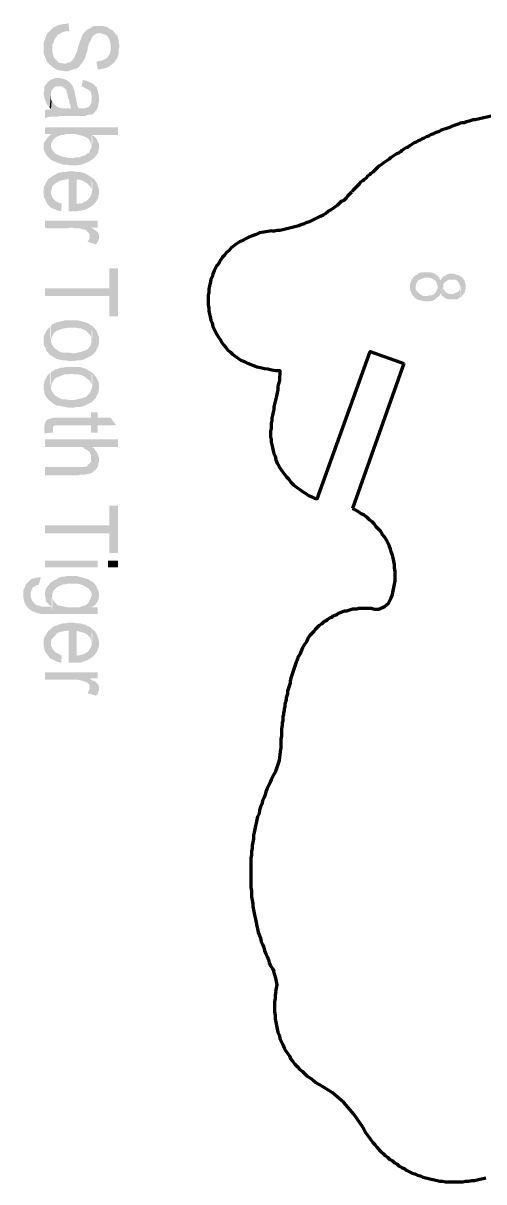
# Model space of a CAD drawing. Header units: inches. Extents: x -281 to 255, y -339 to 364.
# Drawn here: x -281.3 to -168, y 79 to 364.3 of the extents above; entities that cross this region are included whole.
import ezdxf

# ---------------------------------------------------------------- set-up
doc = ezdxf.new("R2010")
doc.units = ezdxf.units.IN
doc.layers.add('H', color=7, linetype='CONTINUOUS', lineweight=100)
doc.layers.add('P', color=250, linetype='CONTINUOUS', lineweight=100)

msp = doc.modelspace()

# ---------------------------------------------------------------- hatches: boundary and pattern name
at = {"layer": 'H', "linetype": 'CONTINUOUS'}
for points in [[(-257.67, 358.5), (-257.67, 358.83), (-257.83, 359.33), (-257.83, 360), (-258, 360.67), (-258.17, 361.17), (-258.5, 361.5), (-258.83, 362), (-259.17, 362.33), (-259.5, 362.67), (-260.17, 363), (-260.5, 363.33), (-261.17, 363.5), (-262, 363.67), (-262.83, 363.67), (-263.5, 363.67), (-264.33, 363.5), (-265, 363), (-265.67, 362.67), (-266.33, 362), (-266.83, 361.33), (-267, 360.83), (-267.17, 360.33), (-267.33, 360), (-267.5, 359.5), (-267.83, 358.5), (-268, 357.67), (-268.33, 356.83), (-268.67, 356), (-269.17, 355.33), (-269.83, 354.67), (-270.17, 354.67), (-271, 354.33), (-271.17, 354.33), (-272.67, 354.67), (-273, 355), (-273.33, 355.33), (-273.83, 356), (-274, 356.5), (-274.17, 357.5), (-274.17, 358), (-274.33, 362.83), (-274.67, 362.5), (-275, 362.17), (-275.33, 361.83), (-275.67, 361.33), (-275.83, 360.83), (-276, 360.33), (-276.17, 359.83), (-276.33, 359.33), (-276.33, 358.67), (-276.33, 358.17), (-276.33, 357.67), (-276.33, 357.17), (-276.17, 356.67), (-276, 356.17), (-275.83, 355.67), (-275.67, 355.17), (-275.33, 354.67), (-275, 354.33), (-274.67, 354), (-274.33, 353.67), (-273.83, 353.33), (-273.33, 353), (-272.83, 352.83), (-272.33, 352.67), (-271.83, 352.67), (-271.17, 352.5), (-270.67, 352.5), (-270.17, 352.5), (-269.83, 352.67), (-269.33, 352.83), (-268.83, 353), (-268.17, 353.17), (-267.67, 353.5), (-267.33, 354), (-267, 354.33), (-266.67, 354.83), (-266.5, 355.17), (-266.17, 355.67), (-266, 356.17), (-265.83, 356.67), (-265.67, 357.17), (-265.5, 357.67), (-265.5, 358.17), (-265.33, 358.67), (-265.17, 359.17), (-265, 359.67), (-264.67, 360.17), (-264.5, 360.67), (-264.33, 361), (-264, 361.33), (-263.5, 361.67), (-263.17, 361.83), (-262.67, 361.83), (-262.17, 361.83), (-261.67, 361.67), (-261.17, 361.5), (-260.83, 361.33), (-260.5, 361), (-260.33, 360.67), (-260.17, 360.33), (-260, 360), (-259.83, 359), (-259.83, 358.5), (-259.5, 354.17), (-259.17, 354.5), (-258.83, 354.83), (-258.5, 355.33), (-258.17, 355.83), (-258, 356.33), (-257.83, 356.83), (-257.83, 357.33), (-257.83, 358)], [(-270, 362.33), (-270.17, 364.33), (-270.83, 364.17), (-271.5, 364.17), (-272, 364), (-272.33, 364), (-272.83, 363.83), (-273.33, 363.5), (-273.83, 363.33), (-274.33, 362.83), (-274.17, 358), (-274.17, 359), (-273.83, 359.67), (-273.67, 360.33), (-273.17, 361), (-272.83, 361.5), (-272.17, 361.83), (-271.5, 362.17), (-271, 362.33), (-270.67, 362.33)], [(-259.5, 354.17), (-259.83, 358.5), (-259.83, 357.67), (-260, 356.83), (-260.33, 356.33), (-260.67, 355.83), (-261.17, 355.5), (-261.83, 355.17), (-262.5, 355), (-263.33, 354.83), (-263, 353), (-262.67, 353), (-262.33, 353), (-261.83, 353.17), (-261.5, 353.17), (-261, 353.33), (-260.5, 353.5), (-260.17, 353.67), (-260, 353.83)], [(-269.5, 349.33), (-270, 349.83), (-270.67, 350.33), (-271.5, 350.67), (-272.33, 350.83), (-273.17, 350.83), (-273.83, 350.67), (-274.67, 350.33), (-275.33, 349.83), (-275.33, 349.67), (-275.67, 349.33), (-276.17, 348.67), (-276.17, 348.17), (-276.17, 347.67), (-276.33, 347), (-276.17, 346.33), (-276.17, 346), (-275.83, 345.17), (-275.5, 344.33), (-275.17, 344), (-274.83, 343.5), (-274.5, 346.67), (-274.5, 347), (-274.33, 347.83), (-273.83, 348.33), (-273.5, 348.67), (-272.5, 348.83), (-272.33, 348.83), (-271.5, 348.67), (-271.5, 348.5), (-271, 348.17), (-270.67, 347.83), (-270.67, 347.33), (-270.5, 347), (-270.33, 346.17), (-270.33, 346), (-270.17, 345.67), (-270, 345.33), (-270, 344.83), (-269.83, 344.33), (-269.67, 344), (-269.67, 343.67), (-269.5, 343.33)], [(-264.33, 341.83), (-264.5, 345.83), (-264.5, 345.17), (-264.67, 344.5), (-265, 344), (-265.33, 343.67), (-265.83, 343.5), (-266.33, 343.33), (-267, 343.33), (-267.67, 343.33), (-268, 344), (-268.17, 344.83), (-268.33, 345.67), (-268.5, 346.5), (-268.67, 347.33), (-268.83, 348), (-269.17, 348.83), (-269.5, 349.33), (-269.5, 343.33), (-270.33, 343.33), (-271, 343.33), (-271.67, 343.33), (-272.33, 343.5), (-272.83, 343.67), (-273.33, 344), (-273.83, 344.5), (-274, 344.83), (-274.33, 345.17), (-274.5, 343.17), (-274.5, 343), (-275.17, 343), (-275.67, 343), (-276, 342.83), (-276, 341), (-275.83, 341), (-275.33, 341.17), (-274.5, 341.33), (-273.5, 341.33), (-272.67, 341.33), (-272.17, 341.5), (-271.67, 341.5), (-271.17, 341.5), (-270.67, 341.5), (-270.17, 341.5), (-269.67, 341.5), (-269.17, 341.5), (-268.5, 341.5), (-268, 341.5), (-267.5, 341.5), (-267, 341.5), (-266.5, 341.5), (-266, 341.5), (-265.67, 341.67), (-264.83, 341.83)], [(-262.67, 345.67), (-262.67, 346.33), (-262.83, 346.83), (-263, 347.83), (-263.17, 348.17), (-263.33, 348.67), (-263.67, 348.83), (-263.67, 349), (-264.33, 349.5), (-265, 349.83), (-265.83, 350.17), (-266.67, 350.33), (-267, 348.67), (-266.67, 348.67), (-266.17, 348.33), (-265.67, 348.17), (-265.33, 348), (-264.67, 347.33), (-264.67, 347), (-264.5, 346.5), (-264.5, 345.83), (-264.33, 341.83), (-264, 342.17), (-263.67, 342.5), (-263.17, 343.17), (-262.83, 344), (-262.83, 344.5), (-262.67, 345)], [(-274.33, 345.17), (-274.5, 345.67), (-274.5, 346), (-274.5, 346.67), (-274.83, 343.5), (-274.5, 343.17)], [(-274.17, 335.17), (-274.5, 337), (-274.83, 336.67), (-275.17, 336.33), (-275.67, 335.67), (-276.17, 335), (-276.33, 334.5), (-276.33, 334), (-276.33, 333.5), (-276.17, 333), (-275.83, 332.17), (-275.33, 331.5), (-275, 331.17), (-274.5, 330.67), (-274.5, 334), (-274.5, 334.67)], [(-258, 336.83), (-258, 338.67), (-276, 338.67), (-276, 337), (-274.5, 337), (-274.17, 335.17), (-274, 335.67), (-273.67, 335.83), (-273.33, 336.17), (-272.83, 336.5), (-272.33, 336.67), (-271.83, 336.83), (-271.33, 336.83), (-270.83, 337), (-270.17, 337), (-269.5, 337), (-268.83, 337), (-268.33, 337), (-267.67, 336.83), (-267, 336.67), (-266.5, 336.5), (-266, 336.33), (-265.5, 336), (-265.17, 335.67), (-264.83, 335.17), (-264.67, 334.67), (-264.5, 334), (-264.5, 336.83)], [(-262.67, 334), (-262.67, 334.5), (-262.83, 334.83), (-263.17, 335.67), (-263.67, 336.33), (-264, 336.5), (-264.5, 336.83), (-264.33, 336), (-264.33, 335.33), (-264.33, 334.67), (-264.5, 334.17), (-264.5, 333.67), (-264.83, 333.17), (-265, 332.67), (-265.33, 332.33), (-265.67, 332.17), (-266, 331.83), (-266.5, 331.67), (-267, 331.5), (-267.5, 331.33), (-268.17, 331.33), (-268.83, 331.17), (-269.5, 331.17), (-270.33, 331.17), (-271, 331.33), (-271.83, 331.5), (-272.67, 331.83), (-273.33, 332.17), (-273.83, 332.67), (-274.33, 333.33), (-274.5, 334), (-274.5, 330.67), (-274.17, 330.5), (-273.83, 330.33), (-273.33, 330.17), (-273, 330), (-272.5, 329.83), (-272, 329.67), (-271.5, 329.5), (-271, 329.5), (-270.5, 329.5), (-270, 329.33), (-269.5, 329.33), (-269, 329.33), (-268.5, 329.33), (-268, 329.33), (-267, 329.5), (-266.17, 329.83), (-265.33, 330.17), (-264.5, 330.67), (-263.83, 331.17), (-263.33, 331.83), (-262.83, 332.5), (-262.83, 333), (-262.67, 333.5)], [(-271.83, 320), (-272, 320), (-272.33, 320), (-273.33, 320.5), (-274, 321.17), (-274.17, 321.5), (-274.33, 321.83), (-274.5, 322.33), (-274.5, 322.67), (-274.5, 326.33), (-275.17, 326), (-275.5, 325.33), (-275.83, 324.83), (-276.17, 324.17), (-276.33, 323.5), (-276.33, 322.83), (-276.33, 322), (-276.17, 321.33), (-275.83, 320.67), (-275.5, 320), (-275.17, 319.5), (-274.67, 319), (-274, 318.67), (-273.5, 318.5), (-272.83, 318.17), (-272, 318)], [(-264.5, 326.33), (-265, 326.67), (-265.5, 327), (-266, 327.33), (-266.67, 327.5), (-267.33, 327.67), (-268, 327.67), (-268.83, 327.83), (-269.5, 327.83), (-270.33, 327.83), (-271, 327.67), (-271.67, 327.67), (-272.33, 327.5), (-273, 327.33), (-273.5, 327), (-274.17, 326.67), (-274.5, 326.33), (-274.5, 322.67), (-274.33, 323.5), (-274.17, 324.17), (-273.67, 324.67), (-273, 325.17), (-272.33, 325.5), (-271.67, 325.67), (-270.83, 325.83), (-270.17, 326), (-270.17, 318), (-268.33, 318), (-268.17, 325.83), (-267.5, 325.83), (-267, 325.67), (-266.33, 325.33), (-265.67, 325), (-265.17, 324.5), (-264.83, 324), (-264.5, 323.5), (-264.5, 322.83)], [(-262.67, 322.83), (-262.67, 323.33), (-262.83, 323.83), (-263, 324.33), (-263.17, 324.83), (-263.33, 325.17), (-263.67, 325.67), (-264, 326), (-264.5, 326.33), (-264.5, 325.67), (-264.33, 325), (-264.33, 324.33), (-264.33, 323.83), (-264.33, 323.17), (-264.5, 322.67), (-264.5, 322.33), (-264.67, 321.83), (-265.17, 321.17), (-265.5, 320.83), (-265.83, 320.5), (-266.33, 320.33), (-266.83, 320), (-267.5, 320), (-268.17, 319.83), (-268.17, 325.83), (-268.33, 318), (-267.33, 318.17), (-266.33, 318.33), (-265.5, 318.67), (-264.67, 319.17), (-264, 319.67), (-263.33, 320.5), (-263.17, 320.83), (-262.83, 321.33), (-262.83, 321.83), (-262.67, 322.33)], [(-263, 314), (-263, 315.67), (-276, 315.67), (-276, 314), (-275.33, 313.83), (-274.83, 313.83), (-274.17, 313.83), (-273.67, 313.83), (-273.17, 313.83), (-272.5, 313.83), (-272, 313.83), (-271.5, 313.83), (-270.83, 313.83), (-270.33, 313.83), (-269.83, 314), (-269.17, 314), (-268.67, 313.83), (-268.17, 313.83), (-267.5, 313.83), (-267, 313.67), (-266.5, 313.5), (-266.17, 313.5), (-265.67, 313.17), (-265.17, 312.67), (-265, 312.17), (-265, 311.83), (-265, 314)], [(-262.67, 311.83), (-262.67, 312), (-262.83, 312.5), (-263.17, 313), (-263.83, 313.5), (-264.33, 313.83), (-265, 314), (-265, 311.33), (-265.17, 311), (-265.5, 310.5), (-263.33, 309.83), (-263.33, 310), (-263, 310.5), (-262.83, 311), (-262.67, 311.33)], [(-258, 292.17), (-258, 304), (-260.17, 304), (-260.17, 299), (-276, 299), (-276, 297.17), (-260.17, 297.17), (-260.17, 292.17)], [(-179.33, 302), (-179.67, 302.33), (-180, 302.5), (-180.5, 302.83), (-181.17, 303), (-181.67, 303), (-182, 303), (-182.67, 303), (-183, 303), (-183.33, 303), (-184, 302.83), (-184.17, 302.67), (-184.5, 302.33), (-184.83, 302.33), (-185, 302), (-185.17, 302), (-185.67, 301.33), (-186, 300.67), (-186.17, 300), (-186.17, 299.33), (-186.17, 298.67), (-185.83, 297.83), (-185.5, 297.33), (-185, 296.67), (-184.83, 297.17), (-184.83, 297.67), (-184.83, 298.5), (-184.83, 299.33), (-184.67, 300), (-184.5, 300.5), (-184.17, 301), (-183.5, 301.33), (-183, 301.5), (-182.5, 301.67), (-182, 301.67), (-181.33, 301.67), (-180.83, 301.5), (-180.33, 301.17), (-180, 301), (-179.67, 300.5), (-179.5, 300), (-179.33, 299.33)], [(-172.5, 299.33), (-172.5, 300), (-172.67, 300.5), (-172.83, 301), (-173.17, 301.5), (-173.5, 301.83), (-173.83, 302), (-174.33, 302.33), (-174.67, 302.33), (-175.17, 302.5), (-175.5, 302.67), (-176, 302.67), (-176.33, 302.67), (-177, 302.5), (-177.33, 302.33), (-177.67, 302), (-178, 302), (-178.33, 301.5), (-178.5, 301.33), (-178.67, 301), (-179, 301.5), (-179, 301.83), (-179.33, 302), (-179.33, 301.17), (-179.33, 300.33), (-179.33, 299.5), (-179.5, 298.83), (-179.83, 298.17), (-180.17, 297.67), (-180.83, 297.33), (-181.33, 297.33), (-181.83, 297.17), (-182.33, 297.17), (-182.83, 297.17), (-183.33, 297.33), (-183.83, 297.67), (-184.17, 298), (-184.5, 298.33), (-184.83, 298.83), (-184.83, 299.33), (-185, 296.67), (-184.17, 296.17), (-183.33, 296), (-182.33, 295.83), (-181.5, 295.83), (-180.5, 296), (-179.83, 296.5), (-179.17, 297), (-178.83, 297.33), (-178.67, 297.83), (-178.5, 297.67), (-178.5, 297.33), (-178.17, 297.17), (-178.17, 297.83), (-178.17, 298.67), (-178, 299.33), (-178, 300), (-177.67, 300.5), (-177.17, 300.83), (-176.67, 301.17), (-176.17, 301.17), (-175.83, 301.17), (-175, 301.17), (-174.5, 300.83), (-174.17, 300.33), (-173.83, 299.67), (-173.67, 299), (-173.67, 298.17), (-173.67, 297.5), (-173.67, 296.83), (-173.17, 297.5), (-172.83, 297.83), (-172.67, 298.33), (-172.5, 299)], [(-173.67, 296.83), (-173.83, 299.33), (-174, 298.67), (-174.17, 298.5), (-174.33, 298.17), (-175.17, 297.83), (-175.5, 297.67), (-176, 297.67), (-176.67, 297.67), (-177.33, 298), (-177.83, 298.67), (-178, 299), (-178, 299.33), (-178.17, 297.17), (-177.83, 296.83), (-177.33, 296.5), (-176.83, 296.33), (-176.33, 296.33), (-175.83, 296.33), (-175.17, 296.33), (-174.5, 296.33), (-174, 296.83)], [(-264.5, 289.83), (-265, 290.17), (-265.5, 290.5), (-266, 290.67), (-266.67, 290.83), (-267.33, 291), (-268, 291.17), (-268.83, 291.17), (-269.5, 291.17), (-270.17, 291.17), (-271, 291.17), (-271.67, 291), (-272.33, 290.83), (-273, 290.67), (-273.5, 290.5), (-274.17, 290.17), (-274.5, 289.83), (-274.5, 286.17), (-274.33, 287), (-274, 287.67), (-273.5, 288.33), (-272.83, 288.67), (-272, 289), (-271.17, 289.17), (-270.33, 289.33), (-269.5, 289.33), (-269.17, 289.33), (-268.67, 289.33), (-268.17, 289.33), (-267.67, 289.17), (-267.17, 289.17), (-266.83, 289), (-266.33, 288.83), (-266, 288.67), (-265.67, 288.5), (-265.5, 288.17), (-264.83, 287.5), (-264.67, 287.17), (-264.67, 286.67), (-264.5, 286.17)], [(-262.67, 286.17), (-262.67, 286.67), (-262.67, 287), (-262.83, 287.33), (-263, 287.67), (-263, 287.83), (-263.17, 288.17), (-263.33, 288.67), (-263.67, 289), (-264.33, 289.83), (-264.5, 289.83), (-264.5, 289), (-264.33, 288.17), (-264.33, 287.5), (-264.33, 286.83), (-264.5, 286.33), (-264.5, 285.83), (-264.67, 285.33), (-264.83, 284.83), (-265.33, 284.17), (-265.83, 283.83), (-266.17, 283.67), (-266.83, 283.5), (-267.33, 283.33), (-268.17, 283.17), (-269, 283), (-269.83, 283.17), (-270.67, 283.17), (-271.33, 283.17), (-272, 283.33), (-272.5, 283.5), (-273, 283.83), (-273.5, 284.17), (-273.83, 284.5), (-274, 284.83), (-274.33, 285.33), (-274.5, 285.83), (-274.5, 286.5), (-274.67, 287.17), (-274.67, 288), (-274.67, 288.83), (-274.67, 289.33), (-274.5, 289.83), (-275, 289.33), (-275.5, 288.83), (-275.83, 288.17), (-276.17, 287.5), (-276.33, 286.83), (-276.33, 286.17), (-276.33, 285.5), (-276.17, 284.83), (-275.83, 284.33), (-275.67, 283.67), (-275.17, 283.17), (-274.83, 282.67), (-274.17, 282.33), (-273.67, 282), (-273.17, 281.67), (-272.5, 281.5), (-271.83, 281.33), (-271, 281.33), (-270.33, 281.17), (-269.5, 281.17), (-268.67, 281.17), (-268, 281.33), (-267.17, 281.33), (-266.5, 281.5), (-265.83, 281.83), (-265.17, 282.17), (-264.5, 282.5), (-264, 283), (-263.5, 283.5), (-263.17, 284.17), (-262.83, 284.83), (-262.67, 285.67)], [(-264.5, 278.33), (-265, 278.67), (-265.5, 279), (-266.17, 279.33), (-266.83, 279.5), (-267.5, 279.67), (-268.17, 279.67), (-268.83, 279.67), (-269.5, 279.67), (-270.17, 279.67), (-270.83, 279.67), (-271.5, 279.5), (-272.17, 279.5), (-272.83, 279.17), (-273.5, 279), (-274, 278.67), (-274.5, 278.33), (-274.5, 274.67), (-274.33, 275.5), (-274, 276.17), (-273.5, 276.83), (-272.83, 277.17), (-272, 277.5), (-271.17, 277.83), (-270.33, 277.83), (-269.5, 278), (-268.67, 277.83), (-267.83, 277.83), (-267, 277.67), (-266.33, 277.33), (-265.67, 276.83), (-265, 276.33), (-264.67, 275.67), (-264.5, 275.33), (-264.5, 274.83)], [(-262.67, 274.67), (-262.67, 275.5), (-262.83, 276), (-263, 276.33), (-263.17, 276.83), (-263.67, 277.5), (-264.33, 278.33), (-264.5, 278.33), (-264.33, 277.5), (-264.33, 276.83), (-264.33, 276.17), (-264.33, 275.5), (-264.33, 274.83), (-264.5, 274.33), (-264.67, 273.83), (-264.83, 273.5), (-265.17, 273), (-265.5, 272.67), (-265.83, 272.33), (-266.33, 272.17), (-266.83, 272), (-267.5, 271.83), (-268.17, 271.67), (-269, 271.5), (-269.83, 271.5), (-270.67, 271.67), (-271.33, 271.67), (-272, 271.83), (-272.5, 272), (-273, 272.33), (-273.5, 272.67), (-273.83, 273), (-274, 273.33), (-274.33, 273.83), (-274.5, 274.33), (-274.5, 275), (-274.67, 275.67), (-274.67, 276.5), (-274.67, 277.33), (-274.67, 277.83), (-274.5, 278.33), (-275.17, 277.83), (-275.5, 277.33), (-275.83, 276.67), (-276.17, 276.17), (-276.17, 275.67), (-276.33, 275.33), (-276.33, 274.83), (-276.33, 274.17), (-276.17, 273.83), (-276.17, 273.5), (-276, 272.83), (-275.67, 272.33), (-275.33, 271.83), (-274.83, 271.33), (-274.17, 270.83), (-273.67, 270.5), (-273.17, 270.17), (-272.5, 270.17), (-271.83, 270), (-271.17, 269.83), (-270.33, 269.67), (-269.5, 269.67), (-268.83, 269.67), (-268, 269.83), (-267.17, 269.83), (-266.5, 270), (-265.83, 270.33), (-265.17, 270.67), (-264.5, 271), (-264, 271.5), (-263.5, 272), (-263.17, 272.67), (-262.83, 273.33), (-262.67, 274.17)], [(-258.5, 265.33), (-259.83, 267.17), (-263, 267.17), (-263, 268.5), (-264.67, 268.5), (-264.67, 267.17), (-272.33, 267.17), (-273, 267.17), (-274, 267.17), (-274.5, 267), (-274, 264.33), (-274, 264.5), (-274, 265), (-273.67, 265.17), (-273.5, 265.33), (-264.67, 265.33), (-264.67, 263.5), (-263, 263.5), (-263, 265.33)], [(-274, 263.5), (-274, 264.33), (-274.5, 267), (-275, 266.83), (-275.5, 266.67), (-275.83, 266.17), (-276, 265.67), (-276.17, 265), (-276.17, 264.33), (-276.17, 263.83), (-276, 263.33)], [(-258, 260), (-258, 261.83), (-276, 261.83), (-276, 260), (-268, 260), (-267.5, 260), (-267, 260), (-266.5, 259.83), (-266.17, 259.5), (-265.5, 259.17), (-265, 258.67), (-264.67, 258), (-264.67, 257.17), (-264.5, 260)], [(-262.67, 256.83), (-262.67, 257.33), (-262.83, 257.67), (-263, 258.17), (-263.17, 258.67), (-263.5, 259), (-263.83, 259.5), (-264.17, 259.83), (-264.5, 260), (-264.67, 257.17), (-264.67, 256.67), (-264.67, 256.33), (-265, 255.83), (-265.33, 255.67), (-265.67, 255.17), (-266.67, 255), (-276, 255), (-276, 253), (-267.67, 253), (-267.33, 253.17), (-266.17, 253.17), (-264.67, 253.5), (-264.33, 253.67), (-264, 254), (-263.83, 254.17), (-263.67, 254.17), (-263.33, 254.5), (-263.17, 254.83), (-263, 255.17), (-262.83, 255.67), (-262.83, 256), (-262.67, 256.33)], [(-258, 233.83), (-258, 245.5), (-260.17, 245.5), (-260.17, 240.67), (-276, 240.67), (-276, 238.67), (-260.17, 238.67), (-260.17, 233.83)], [(-276, 230.33), (-263, 230.33), (-263, 232), (-276, 232)], [(-260.5, 230.33), (-258, 230.33), (-258, 232), (-260.5, 232)], [(-277, 227.83), (-277.83, 227.83), (-278.5, 227.67), (-279.17, 227.5), (-279.67, 227.17), (-280.17, 226.67), (-280.67, 226.17), (-280.83, 225.67), (-281.17, 225), (-281.33, 224.33), (-281.33, 223.67), (-281.33, 223), (-281.17, 222.33), (-281, 221.67), (-280.67, 221), (-280.33, 220.5), (-279.83, 220), (-279.5, 223.5), (-279.5, 224), (-279.17, 225), (-279, 225.33), (-278.83, 225.5), (-278.33, 225.67), (-278, 226), (-277.5, 226)], [(-264.33, 226.83), (-264.83, 227), (-265.17, 227.33), (-265.67, 227.5), (-266.33, 227.67), (-266.83, 227.83), (-267.5, 228), (-268.17, 228.17), (-268.67, 228.17), (-269.33, 228.17), (-270, 228.17), (-270.67, 228.17), (-271.17, 228), (-271.83, 228), (-272.33, 227.83), (-272.83, 227.67), (-273.17, 227.33), (-273.67, 227.17), (-274.17, 226.83), (-274.67, 226.5), (-275, 226), (-275.33, 225.67), (-275.67, 225.17), (-275.83, 224.67), (-276, 224), (-276, 223.5), (-275.83, 223), (-275.83, 222.5), (-275.67, 221.83), (-274.33, 220.5), (-274.17, 218.83), (-274.17, 219.67), (-274.33, 220.5), (-274.33, 221.33), (-274.33, 222), (-274.33, 222.67), (-274.17, 223.17), (-274.17, 223.83), (-274, 224.33), (-273.83, 224.67), (-273.5, 225), (-273.17, 225.33), (-272.67, 225.67), (-272.17, 225.83), (-271.5, 226.17), (-270.83, 226.17), (-270.33, 226.33), (-269.83, 226.33), (-269, 226.33), (-268.17, 226.33), (-267.33, 226.17), (-266.5, 225.83), (-265.83, 225.5), (-265.17, 225), (-264.67, 224.33), (-264.5, 223.83), (-264.5, 223.5)], [(-262.67, 223.5), (-262.67, 224), (-262.83, 224.5), (-263.17, 225.33), (-263.67, 226.17), (-264, 226.5), (-264.33, 226.83), (-264.5, 223.5), (-264.5, 223.33), (-264.67, 222.83), (-264.5, 220.5), (-264, 220.83), (-263.67, 221), (-263.33, 221.5), (-263, 222), (-262.83, 222.5), (-262.67, 223)], [(-274.17, 218.83), (-274.33, 220.5), (-274.83, 220.67), (-275.5, 220.67), (-276.17, 220.67), (-276.83, 220.67), (-277.33, 220.83), (-278, 221), (-278.5, 221.33), (-278.83, 221.83), (-279, 221.83), (-279.17, 222.17), (-279.33, 222.67), (-279.5, 223), (-279.5, 223.5), (-279.83, 220), (-279.33, 219.67), (-278.67, 219.33), (-278.17, 219.17), (-277.5, 219), (-276.83, 218.83), (-276.33, 218.83), (-275.67, 218.83), (-275, 218.83)], [(-263, 218.83), (-263, 220.5), (-264.5, 220.5), (-264.67, 222.83), (-265, 222.17), (-265.33, 221.5), (-266, 221), (-266.67, 220.83), (-267.5, 220.5), (-268.33, 220.5), (-269.17, 220.5), (-269.83, 220.5), (-270.5, 220.5), (-271.33, 220.67), (-272, 220.83), (-272.83, 221), (-273.33, 221.5), (-273.83, 222), (-274.17, 222.67), (-274.17, 223), (-274.17, 223.5), (-274.17, 218.83)], [(-271.83, 208.67), (-272, 208.67), (-273.33, 209.33), (-273.67, 209.67), (-274.17, 210.33), (-274.33, 210.67), (-274.5, 211), (-274.5, 211.5), (-274.5, 215.17), (-275.17, 214.67), (-275.5, 214.17), (-275.83, 213.5), (-276.17, 213), (-276.33, 212.33), (-276.33, 211.67), (-276.33, 211), (-276.17, 210.33), (-276, 209.67), (-275.67, 209.17), (-275.17, 208.5), (-274.83, 208), (-274.17, 207.67), (-273.5, 207.33), (-272.83, 207), (-272, 206.83)], [(-264.5, 215.17), (-264.5, 215.33), (-265, 215.67), (-265.5, 215.83), (-266, 216.17), (-266.67, 216.33), (-267.33, 216.5), (-268, 216.5), (-268.83, 216.67), (-269.5, 216.67), (-270.33, 216.67), (-271, 216.5), (-271.67, 216.5), (-272.33, 216.33), (-273, 216), (-273.67, 215.83), (-274.17, 215.5), (-274.5, 215.17), (-274.5, 211.5), (-274.5, 212.17), (-274.33, 212.67), (-274, 213), (-273.33, 213.67), (-273.33, 213.83), (-272.83, 214.17), (-272.5, 214.33), (-271.83, 214.5), (-271, 214.67), (-270.67, 214.67), (-270.17, 214.83), (-270.17, 206.83), (-268.33, 206.83), (-268.17, 214.67), (-267.5, 214.5), (-266.83, 214.33), (-266.33, 214.17), (-265.67, 213.83), (-265.33, 213.5), (-264.83, 213), (-264.67, 212.33), (-264.5, 211.67)], [(-262.67, 211.5), (-262.67, 212), (-262.83, 212.67), (-263, 213.17), (-263.17, 213.67), (-263.33, 214), (-263.67, 214.5), (-264, 214.83), (-264.5, 215.17), (-264.5, 214.5), (-264.33, 213.83), (-264.33, 213.33), (-264.33, 212.67), (-264.33, 212.17), (-264.5, 211.67), (-264.5, 211.17), (-264.67, 210.67), (-265.17, 209.83), (-265.5, 209.5), (-265.83, 209.33), (-266.33, 209), (-266.83, 208.83), (-267.5, 208.67), (-268.17, 208.67), (-268.17, 214.67), (-268.33, 206.83), (-267.33, 206.83), (-266.33, 207.17), (-265.5, 207.5), (-264.67, 208), (-264, 208.5), (-263.33, 209.33), (-263.17, 209.67), (-263, 210.17), (-262.83, 210.5), (-262.67, 211)], [(-263, 203), (-263, 204.5), (-276, 204.5), (-276, 202.67), (-268, 202.67), (-266.5, 202.33), (-266.17, 202.17), (-265.67, 202), (-265.33, 201.67), (-265.17, 201.67), (-265, 201.17), (-265, 200.67), (-265, 203)], [(-262.67, 200.5), (-262.67, 200.83), (-262.83, 201.33), (-263.17, 201.67), (-263.17, 201.83), (-263.83, 202.33), (-264.33, 202.5), (-265, 203), (-265, 200.33), (-265.5, 199.33), (-263.33, 198.67), (-263.33, 198.83), (-263, 199.17), (-262.83, 199.67), (-262.67, 200.17)]]:
    msp.add_hatch(color=0, dxfattribs=at).paths.add_polyline_path(points)

# ---------------------------------------------------------------- linework, layer by layer
at = {"layer": 'P', "color": 0, "linetype": 'CONTINUOUS'}
for points in [[(-165.17, 341.67), (-170.17, 340.5), (-170.67, 340.5), (-171.17, 340.33), (-171.67, 340.17), (-172.33, 340), (-172.83, 339.83), (-173.33, 339.83), (-173.83, 339.67), (-174.33, 339.5), (-174.83, 339.33), (-175.33, 339.17), (-175.83, 339), (-176.5, 338.67), (-177, 338.5), (-177.5, 338.33), (-178, 338.17), (-178.5, 338), (-179, 337.67), (-179.5, 337.5), (-180, 337.33), (-180.67, 337), (-181.17, 336.83), (-181.67, 336.5), (-182.17, 336.33), (-182.67, 336), (-183.17, 335.83), (-183.67, 335.5), (-184.17, 335.33), (-184.67, 335), (-185.17, 334.83), (-185.67, 334.5), (-186.17, 334.17), (-186.67, 333.83), (-187.17, 333.67), (-187.67, 333.33), (-188.17, 333), (-188.5, 332.67), (-189, 332.33), (-189.5, 332.17), (-190, 331.83), (-190.5, 331.5), (-191, 331.17), (-191.33, 330.83), (-191.83, 330.5), (-192.33, 330.17), (-192.83, 329.83), (-193.17, 329.5), (-193.67, 329.17), (-194.17, 328.83), (-194.5, 328.5), (-195, 328), (-195.33, 327.67), (-195.83, 327.33), (-196.17, 327), (-196.67, 326.67), (-197, 326.17), (-197.5, 325.83), (-197.83, 325.5), (-198.33, 325.17), (-198.67, 324.67), (-199, 324.33), (-199.33, 324), (-199.83, 323.5), (-200.17, 323.17), (-200.5, 322.83)], [(-220.17, 313.17), (-219.5, 313.17), (-218.83, 313.33), (-218.17, 313.33), (-217.5, 313.5), (-216.83, 313.67), (-216.17, 313.83), (-215.5, 314), (-214.83, 314.17), (-214.17, 314.33), (-213.5, 314.5), (-212.83, 314.83), (-212.17, 315), (-211.5, 315.33), (-210.83, 315.5), (-210.17, 315.83), (-209.5, 316.17), (-208.83, 316.5), (-208.17, 316.83), (-207.5, 317.17), (-207, 317.5), (-206.33, 318), (-205.67, 318.33), (-205.17, 318.67), (-204.5, 319.17), (-204, 319.5), (-203.5, 320), (-203, 320.5), (-202.33, 320.83), (-201.83, 321.33), (-201.5, 321.83), (-201, 322.33), (-200.5, 322.83)], [(-220.17, 313.17), (-221.17, 313), (-222.17, 312.83), (-223.17, 312.67), (-224, 312.33), (-225, 312), (-225.83, 311.67), (-226.5, 311.33), (-227.33, 310.83), (-228.17, 310.5), (-228.83, 310), (-229.5, 309.5), (-230.17, 309), (-230.67, 308.33), (-231.33, 307.83), (-231.83, 307.17), (-232.33, 306.67), (-232.83, 306), (-233.17, 305.33), (-233.67, 304.67), (-234, 304), (-234.33, 303.33), (-234.67, 302.5), (-234.83, 301.83), (-235.17, 301.17), (-235.33, 300.33), (-235.5, 299.67), (-235.67, 298.83), (-235.67, 298), (-235.83, 297.33), (-235.83, 296.5), (-235.83, 295.83), (-235.83, 295), (-235.67, 294.17), (-235.67, 293.5), (-235.5, 292.67), (-235.33, 292), (-235.17, 291.17), (-234.83, 290.5), (-234.67, 289.67), (-234.33, 289), (-234, 288.33), (-233.67, 287.67), (-233.33, 287), (-232.83, 286.33), (-232.5, 285.67), (-232, 285), (-231.5, 284.5), (-231, 283.83), (-230.33, 283.33), (-229.83, 282.83), (-229.17, 282.33), (-228.5, 281.83), (-227.83, 281.33), (-227, 281), (-226.33, 280.67), (-225.5, 280.33), (-224.67, 280), (-223.83, 279.67), (-223, 279.5), (-222, 279.33), (-221.17, 279.17), (-220.17, 279), (-219.17, 278.83), (-218.17, 278.83), (-218.17, 278), (-218.33, 277.17), (-218.33, 276.33), (-218.5, 275.5), (-218.67, 274.83), (-218.67, 274), (-218.83, 273.33), (-219, 272.5), (-219.17, 271.83), (-219.33, 271.17), (-219.5, 270.5), (-219.67, 269.83), (-219.67, 269.17), (-219.83, 268.5), (-220, 267.83), (-220.17, 267.17), (-220.17, 266.5), (-220.33, 265.83), (-220.33, 265.17), (-220.33, 264.5), (-220.5, 263.83), (-220.5, 263.17), (-220.5, 262.5), (-220.33, 261.83), (-220.33, 261.17), (-220.17, 260.5), (-220, 259.83), (-219.83, 259), (-219.67, 258.33), (-219.33, 257.67), (-219.17, 256.83), (-218.83, 256), (-218.5, 255.5), (-218.17, 254.83), (-217.67, 254), (-217.17, 253.33), (-216.67, 252.67), (-216, 252), (-215.5, 251.33), (-214.83, 250.67), (-214, 250), (-213.33, 249.5), (-212.67, 249), (-211.83, 248.5), (-211.17, 248), (-210.33, 247.67), (-209.67, 247.33), (-209, 247.17), (-196, 283.5), (-187.67, 280.5)], [(-187.67, 280.5), (-200.33, 244.83)], [(-190.83, 222.83), (-190.5, 223.67), (-190.33, 224.5), (-190.17, 225.33), (-190, 226.17), (-189.83, 227), (-189.83, 227.83), (-189.83, 228.67), (-189.83, 229.33), (-190, 230.17), (-190, 231), (-190.17, 231.83), (-190.33, 232.67), (-190.5, 233.33), (-190.83, 234.17), (-191, 234.83), (-191.33, 235.67), (-191.67, 236.33), (-192, 237), (-192.5, 237.83), (-193, 238.5), (-193.33, 239.17), (-193.83, 239.67), (-194.5, 240.33), (-195, 241), (-195.5, 241.5), (-196.17, 242), (-196.83, 242.67), (-197.5, 243.17), (-198.17, 243.5), (-198.83, 244), (-199.67, 244.5), (-200.33, 244.83)], [(-195.17, 220), (-193.83, 220), (-192.5, 220.67), (-191.5, 221.5), (-190.83, 222.83)], [(-195.17, 220), (-195.67, 220.17), (-196.17, 220.17), (-196.83, 220.17), (-197.33, 220.17), (-197.83, 220.17), (-198.33, 220.17), (-198.83, 220.17), (-199.33, 220), (-199.83, 220), (-200.33, 220), (-200.83, 219.83), (-201.33, 219.67), (-201.83, 219.5), (-202.33, 219.5), (-202.83, 219.33), (-203.17, 219.17), (-203.67, 219), (-204.17, 218.67), (-204.67, 218.5), (-205.17, 218.33), (-205.5, 218), (-206, 217.83), (-206.5, 217.5), (-206.83, 217.17), (-207.33, 217), (-207.67, 216.67), (-208, 216.33), (-208.5, 216), (-208.83, 215.67), (-209.17, 215.33), (-209.5, 215), (-209.83, 214.5), (-210.33, 214), (-210.83, 213.5), (-211.33, 212.83), (-211.67, 212), (-212.17, 211.33), (-212.67, 210.5), (-213, 209.67), (-213.33, 208.83), (-213.67, 208.33), (-213.83, 207.83), (-214, 207.33), (-214.17, 207), (-214.33, 206.5), (-214.5, 206), (-214.67, 205.5), (-214.83, 205), (-215, 204.5), (-215.17, 204), (-215.33, 203.5), (-215.5, 203), (-215.67, 202.33), (-215.67, 201.83), (-215.83, 201.33), (-216, 200.83), (-216.17, 200.33), (-216.33, 199.83), (-216.33, 199.17), (-216.5, 198.67), (-216.67, 198.17), (-216.67, 197.67), (-216.83, 197.17), (-217, 196.67), (-217, 196), (-217.17, 195.5), (-217.17, 195), (-217.33, 194.5), (-217.33, 194), (-217.5, 193.5), (-217.5, 193), (-217.5, 192.5), (-217.67, 192), (-217.67, 191.5), (-217.83, 190.5), (-217.83, 189.67), (-217.83, 188.83), (-218, 188), (-218, 187.17), (-218, 186.33), (-218, 185.67)], [(-219.17, 180.17), (-218.33, 182.83), (-218, 185.67)], [(-219.17, 180.17), (-219.67, 179.33), (-220, 178.67), (-220.33, 178), (-220.67, 177.17), (-221, 176.5), (-221.33, 175.83), (-221.67, 175), (-221.83, 174.33), (-222.17, 173.5), (-222.5, 172.83), (-222.67, 172), (-223, 171.33), (-223.17, 170.5), (-223.33, 169.67), (-223.67, 169), (-223.83, 168.17), (-224, 167.33), (-224.17, 166.67), (-224.33, 165.83), (-224.5, 165), (-224.67, 164.33), (-224.67, 163.5), (-224.83, 162.67), (-225, 161.83), (-225, 161.17), (-225.17, 160.33), (-225.17, 159.5), (-225.33, 158.67), (-225.33, 157.83), (-225.33, 157.17), (-225.33, 156.33), (-225.33, 155.5), (-225.33, 154.67), (-225.33, 154), (-225.33, 153.17), (-225.33, 152.33), (-225.33, 151.5), (-225.17, 150.67), (-225.17, 150), (-225.17, 149.17), (-225, 148.33), (-224.83, 147.5), (-224.83, 146.83), (-224.67, 146), (-224.5, 145.17), (-224.33, 144.33), (-224.17, 143.67), (-224, 142.83), (-223.83, 142), (-223.67, 141.33), (-223.5, 140.5), (-223.17, 139.67), (-223, 139), (-222.83, 138.17), (-222.5, 137.5), (-222.17, 136.67), (-222, 136), (-221.67, 135.17), (-221.33, 134.5), (-221, 133.67), (-220.83, 133), (-220.5, 132.17), (-220, 131.5), (-219.67, 130.83)], [(-219.17, 125.83), (-218.83, 127.5), (-219.17, 129.17), (-219.67, 130.83)], [(-219.17, 125.83), (-219.33, 125), (-219.33, 124.17), (-219.5, 123.33), (-219.5, 122.5), (-219.5, 121.67), (-219.5, 120.83), (-219.33, 120), (-219.33, 119.17), (-219.17, 118.33), (-219, 117.5), (-218.83, 116.67), (-218.67, 115.83), (-218.33, 115), (-218.17, 114.33), (-217.83, 113.5), (-217.5, 112.83), (-217.17, 112), (-216.83, 111.33), (-216.33, 110.67), (-215.83, 110), (-215.5, 109.17), (-215, 108.67), (-214.5, 108), (-213.83, 107.33), (-213.33, 106.67), (-212.67, 106.17), (-212, 105.5), (-211.5, 105), (-210.67, 104.5), (-210, 104), (-209.33, 103.5), (-208.5, 103)], [(-197.83, 92.5), (-200, 95.67), (-202.5, 98.5), (-205.33, 101), (-208.5, 103)], [(-197.83, 92.5), (-197.5, 91.83), (-197.17, 91.17), (-196.67, 90.5), (-196.17, 89.83), (-195.83, 89.33), (-195.33, 88.67), (-194.83, 88.17), (-194.33, 87.5), (-193.83, 87), (-193.33, 86.5), (-192.83, 86), (-192.33, 85.5), (-191.67, 85), (-191.17, 84.5), (-190.5, 84.17), (-190, 83.67), (-189.33, 83.33), (-188.83, 82.83), (-188.17, 82.5), (-187.5, 82.17), (-187, 81.83), (-186.33, 81.5), (-185.67, 81.17), (-185, 81), (-184.33, 80.67), (-183.67, 80.5), (-183, 80.17), (-182.33, 80), (-181.67, 79.83), (-181, 79.67), (-180.17, 79.5), (-179.5, 79.33), (-178.83, 79.17), (-178.17, 79.17), (-177.5, 79), (-176.67, 79), (-176, 79), (-175.33, 79), (-174.67, 79), (-173.83, 79), (-173.17, 79), (-172.5, 79.17), (-171.83, 79.17), (-171, 79.33), (-170.33, 79.33), (-169.67, 79.5), (-169, 79.67), (-168.17, 79.83), (-167.5, 80)]]:
    msp.add_lwpolyline(points, dxfattribs=at)

doc.saveas('drawing.dxf')
